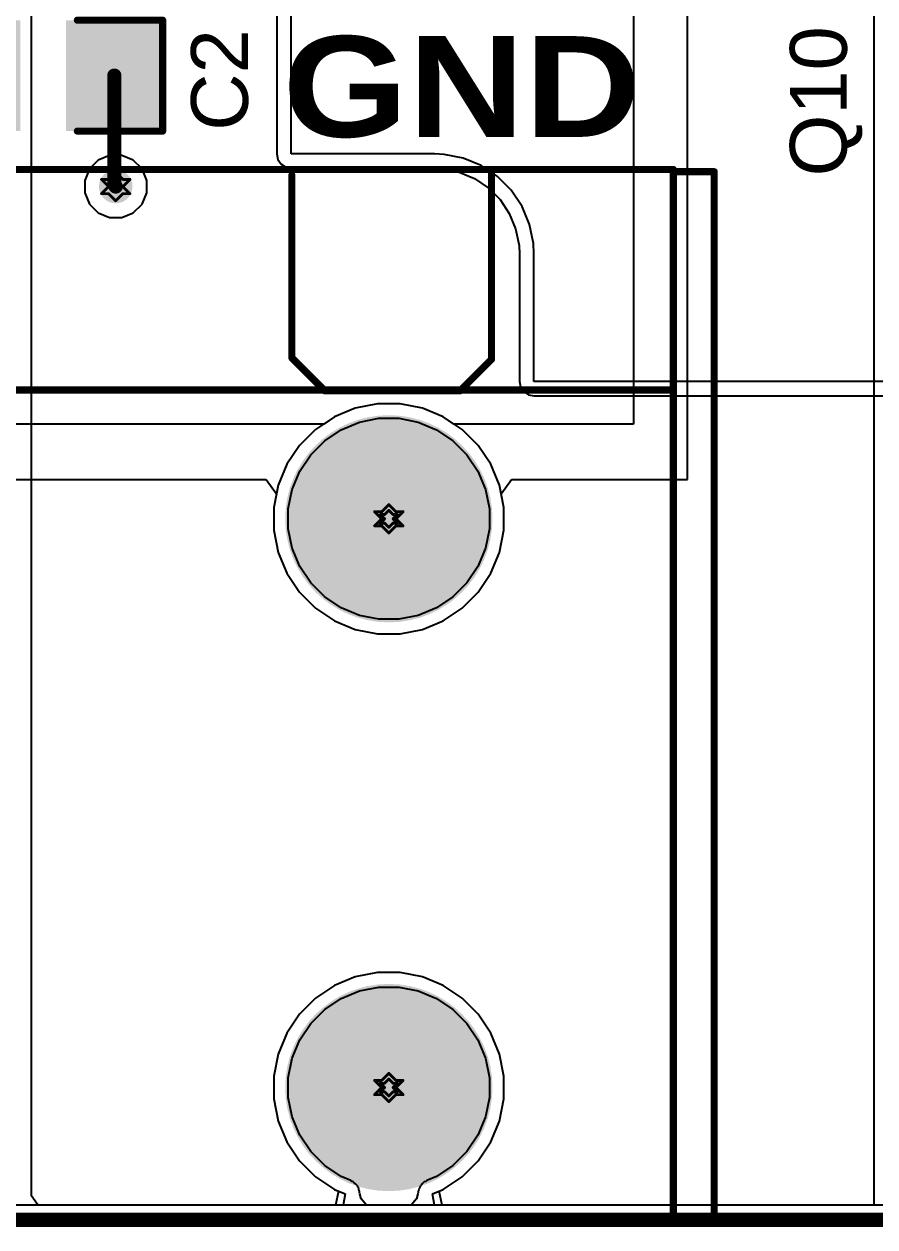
# Model space of a CAD drawing. Header units: inches. Extents: x 24 to 500, y 68 to 269.
# Drawn here: x 361.61 to 376.8, y 68.08 to 89.57 of the extents above; entities that cross this region are included whole.
import ezdxf

# ---------------------------------------------------------------- set-up
doc = ezdxf.new("R2010")
doc.units = ezdxf.units.IN
for name, color, linetype in [('Board Outline', 216, 'Continuous'), ('Bottom Layer', 5, 'Continuous'), ('Bottom Solder', 6, 'Continuous'), ('Drill Drawing', 1, 'Continuous'), ('Layer 1', 16, 'Continuous'), ('Layer 2', 76, 'Continuous'), ('Multi-Layer', 9, 'Continuous'), ('Pad Holes', 156, 'Continuous'), ('Top Layer', 1, 'Continuous'), ('Top Overlay', 2, 'Continuous'), ('Top Paste', 8, 'Continuous'), ('Top Solder', 216, 'Continuous'), ('Via Holes', 16, 'Continuous')]:
    doc.layers.add(name, color=color, linetype=linetype)
doc.styles.add('Arial', font='', dxfattribs={"height": 0.2})
doc.styles.add('Arial Black_Bold', font='', dxfattribs={"height": 0.2})
doc.styles.get('Arial').set_extended_font_data('Arial')
doc.styles.get('Arial Black_Bold').set_extended_font_data('Arial Black', bold=True)

# ---------------------------------------------------------------- blocks, each defined once
blk = doc.blocks.new('DB135_10_16_2P_GN_P_187')
at = {"layer": 'Bottom Layer'}
h = blk.add_hatch(color=5, dxfattribs=at)
edge = h.paths.add_edge_path()
edge.add_arc((-5.08, 5.08), 1.8, 0, 360)
h = blk.add_hatch(color=5, dxfattribs=at)
edge = h.paths.add_edge_path()
edge.add_arc((5.08, 5.08), 1.8, 0, 360)
h = blk.add_hatch(color=5, dxfattribs=at)
edge = h.paths.add_edge_path()
edge.add_arc((-5.08, -5.08), 1.8, 0, 360)
h = blk.add_hatch(color=5, dxfattribs=at)
edge = h.paths.add_edge_path()
edge.add_arc((5.08, -5.08), 1.8, 0, 360)
at = {"layer": 'Bottom Solder'}
h = blk.add_hatch(color=6, dxfattribs=at)
edge = h.paths.add_edge_path()
edge.add_arc((-5.08, 5.08), 1.851, 0, 360)
h = blk.add_hatch(color=6, dxfattribs=at)
edge = h.paths.add_edge_path()
edge.add_arc((5.08, 5.08), 1.851, 0, 360)
h = blk.add_hatch(color=6, dxfattribs=at)
edge = h.paths.add_edge_path()
edge.add_arc((-5.08, -5.08), 1.851, 0, 360)
h = blk.add_hatch(color=6, dxfattribs=at)
edge = h.paths.add_edge_path()
edge.add_arc((5.08, -5.08), 1.851, 0, 360)
at = {"layer": 'Layer 1'}
h = blk.add_hatch(color=16, dxfattribs=at)
edge = h.paths.add_edge_path()
edge.add_arc((-5.08, 5.08), 1.8, 0, 360)
h = blk.add_hatch(color=16, dxfattribs=at)
edge = h.paths.add_edge_path()
edge.add_arc((5.08, 5.08), 1.8, 0, 360)
h = blk.add_hatch(color=16, dxfattribs=at)
edge = h.paths.add_edge_path()
edge.add_arc((-5.08, -5.08), 1.8, 0, 360)
h = blk.add_hatch(color=16, dxfattribs=at)
edge = h.paths.add_edge_path()
edge.add_arc((5.08, -5.08), 1.8, 0, 360)
at = {"layer": 'Layer 2'}
h = blk.add_hatch(color=76, dxfattribs=at)
edge = h.paths.add_edge_path()
edge.add_arc((-5.08, 5.08), 1.8, 0, 360)
h = blk.add_hatch(color=76, dxfattribs=at)
edge = h.paths.add_edge_path()
edge.add_arc((5.08, 5.08), 1.8, 0, 360)
h = blk.add_hatch(color=76, dxfattribs=at)
edge = h.paths.add_edge_path()
edge.add_arc((-5.08, -5.08), 1.8, 0, 360)
h = blk.add_hatch(color=76, dxfattribs=at)
edge = h.paths.add_edge_path()
edge.add_arc((5.08, -5.08), 1.8, 0, 360)
at = {"layer": 'Multi-Layer'}
h = blk.add_hatch(color=9, dxfattribs=at)
edge = h.paths.add_edge_path()
edge.add_arc((-5.08, 5.08), 1.8, 0, 360)
h = blk.add_hatch(color=9, dxfattribs=at)
edge = h.paths.add_edge_path()
edge.add_arc((5.08, 5.08), 1.8, 0, 360)
h = blk.add_hatch(color=9, dxfattribs=at)
edge = h.paths.add_edge_path()
edge.add_arc((-5.08, -5.08), 1.8, 0, 360)
h = blk.add_hatch(color=9, dxfattribs=at)
edge = h.paths.add_edge_path()
edge.add_arc((5.08, -5.08), 1.8, 0, 360)
at = {"layer": 'Pad Holes'}
h = blk.add_hatch(color=7, dxfattribs=at)
edge = h.paths.add_edge_path()
edge.add_arc((-5.08, 5.08), 1.2, 0, 360)
h = blk.add_hatch(color=7, dxfattribs=at)
edge = h.paths.add_edge_path()
edge.add_arc((5.08, 5.08), 1.2, 0, 360)
h = blk.add_hatch(color=7, dxfattribs=at)
edge = h.paths.add_edge_path()
edge.add_arc((-5.08, -5.08), 1.2, 0, 360)
h = blk.add_hatch(color=7, dxfattribs=at)
edge = h.paths.add_edge_path()
edge.add_arc((5.08, -5.08), 1.2, 0, 360)
at = {"layer": 'Top Layer'}
h = blk.add_hatch(color=1, dxfattribs=at)
edge = h.paths.add_edge_path()
edge.add_arc((-5.08, 5.08), 1.8, 0, 360)
h = blk.add_hatch(color=1, dxfattribs=at)
edge = h.paths.add_edge_path()
edge.add_arc((5.08, 5.08), 1.8, 0, 360)
h = blk.add_hatch(color=1, dxfattribs=at)
edge = h.paths.add_edge_path()
edge.add_arc((-5.08, -5.08), 1.8, 0, 360)
h = blk.add_hatch(color=1, dxfattribs=at)
edge = h.paths.add_edge_path()
edge.add_arc((5.08, -5.08), 1.8, 0, 360)
at = {"layer": 'Top Solder'}
h = blk.add_hatch(color=216, dxfattribs=at)
edge = h.paths.add_edge_path()
edge.add_arc((-5.08, 5.08), 1.851, 0, 360)
h = blk.add_hatch(color=216, dxfattribs=at)
edge = h.paths.add_edge_path()
edge.add_arc((5.08, 5.08), 1.851, 0, 360)
h = blk.add_hatch(color=216, dxfattribs=at)
edge = h.paths.add_edge_path()
edge.add_arc((-5.08, -5.08), 1.851, 0, 360)
h = blk.add_hatch(color=216, dxfattribs=at)
edge = h.paths.add_edge_path()
edge.add_arc((5.08, -5.08), 1.851, 0, 360)
at = {"layer": 'Top Overlay'}
for points in [[(-10.89, 7.38, 0.127, 0.127, 0), (-10.89, -11.28, 0.127, 0.127, 0)], [(-10.16, 7.38, 0.127, 0.127, 0), (-10.89, 7.38, 0.127, 0.127, 0)], [(10.16, 7.38, 0.127, 0.127, 0), (-10.16, 7.38, 0.127, 0.127, 0)], [(-10.16, 7.38, 0.127, 0.127, 0), (-10.16, -11.32, 0.127, 0.127, 0)], [(10.16, 7.38, 0.127, 0.127, 0), (10.16, -11.32, 0.127, 0.127, 0)], [(-6.35, -7.366, 0.127, 0.127, 0), (-6.914, -7.93, 0.127, 0.127, 0)], [(-3.937, -7.366, 0.127, 0.127, 0), (-6.35, -7.366, 0.127, 0.127, 0)], [(-3.348, -7.955, 0.127, 0.127, 0), (-3.937, -7.366, 0.127, 0.127, 0)], [(3.81, -7.366, 0.127, 0.127, 0), (3.246, -7.93, 0.127, 0.127, 0)], [(6.223, -7.366, 0.127, 0.127, 0), (3.81, -7.366, 0.127, 0.127, 0)], [(6.812, -7.955, 0.127, 0.127, 0), (6.223, -7.366, 0.127, 0.127, 0)], [(10.16, -7.38, 0.127, 0.127, 0), (-10.16, -7.38, 0.127, 0.127, 0)], [(-6.914, -7.93, 0.127, 0.127, 0), (-6.914, -11.321, 0.127, 0.127, 0)], [(-3.348, -7.955, 0.127, 0.127, 0), (-3.348, -11.217, 0.127, 0.127, 0)], [(3.246, -7.93, 0.127, 0.127, 0), (3.246, -11.321, 0.127, 0.127, 0)], [(6.812, -7.955, 0.127, 0.127, 0), (6.812, -11.217, 0.127, 0.127, 0)], [(6.914, -11.321, 0.127, 0.127, 0), (6.812, -11.217, 0.127, 0.127, 0)], [(-10.2, -11.28, 0.127, 0.127, 0), (-10.89, -11.28, 0.127, 0.127, 0)], [(10.16, -11.32, 0.127, 0.127, 0), (-10.16, -11.32, 0.127, 0.127, 0)]]:
    blk.add_lwpolyline(points, format="xyseb", dxfattribs=at)
for points in [[(-10.922, 7.38, 0.0635, 0.0635, 1), (-10.858, 7.38, 0.0635, 0.0635, 1)], [(-10.922, 7.38, 0.0635, 0.0635, 1), (-10.858, 7.38, 0.0635, 0.0635, 1)], [(-10.192, 7.38, 0.0635, 0.0635, 1), (-10.128, 7.38, 0.0635, 0.0635, 1)], [(-10.192, 7.38, 0.0635, 0.0635, 1), (-10.128, 7.38, 0.0635, 0.0635, 1)], [(-10.192, 7.38, 0.0635, 0.0635, 1), (-10.128, 7.38, 0.0635, 0.0635, 1)], [(10.128, 7.38, 0.0635, 0.0635, 1), (10.192, 7.38, 0.0635, 0.0635, 1)], [(10.128, 7.38, 0.0635, 0.0635, 1), (10.192, 7.38, 0.0635, 0.0635, 1)], [(-6.382, -7.366, 0.0635, 0.0635, 1), (-6.318, -7.366, 0.0635, 0.0635, 1)], [(-6.382, -7.366, 0.0635, 0.0635, 1), (-6.318, -7.366, 0.0635, 0.0635, 1)], [(-3.969, -7.366, 0.0635, 0.0635, 1), (-3.905, -7.366, 0.0635, 0.0635, 1)], [(-3.969, -7.366, 0.0635, 0.0635, 1), (-3.905, -7.366, 0.0635, 0.0635, 1)], [(3.778, -7.366, 0.0635, 0.0635, 1), (3.842, -7.366, 0.0635, 0.0635, 1)], [(3.778, -7.366, 0.0635, 0.0635, 1), (3.842, -7.366, 0.0635, 0.0635, 1)], [(6.191, -7.366, 0.0635, 0.0635, 1), (6.255, -7.366, 0.0635, 0.0635, 1)], [(6.191, -7.366, 0.0635, 0.0635, 1), (6.255, -7.366, 0.0635, 0.0635, 1)], [(-10.192, -7.38, 0.0635, 0.0635, 1), (-10.128, -7.38, 0.0635, 0.0635, 1)], [(10.128, -7.38, 0.0635, 0.0635, 1), (10.192, -7.38, 0.0635, 0.0635, 1)], [(-6.946, -7.93, 0.0635, 0.0635, 1), (-6.882, -7.93, 0.0635, 0.0635, 1)], [(-6.946, -7.93, 0.0635, 0.0635, 1), (-6.882, -7.93, 0.0635, 0.0635, 1)], [(-3.379, -7.955, 0.0635, 0.0635, 1), (-3.316, -7.955, 0.0635, 0.0635, 1)], [(-3.379, -7.955, 0.0635, 0.0635, 1), (-3.316, -7.955, 0.0635, 0.0635, 1)], [(3.214, -7.93, 0.0635, 0.0635, 1), (3.278, -7.93, 0.0635, 0.0635, 1)], [(3.214, -7.93, 0.0635, 0.0635, 1), (3.278, -7.93, 0.0635, 0.0635, 1)], [(6.781, -7.955, 0.0635, 0.0635, 1), (6.844, -7.955, 0.0635, 0.0635, 1)], [(6.781, -7.955, 0.0635, 0.0635, 1), (6.844, -7.955, 0.0635, 0.0635, 1)], [(-3.379, -11.217, 0.0635, 0.0635, 1), (-3.316, -11.217, 0.0635, 0.0635, 1)], [(6.781, -11.217, 0.0635, 0.0635, 1), (6.844, -11.217, 0.0635, 0.0635, 1)], [(6.781, -11.217, 0.0635, 0.0635, 1), (6.844, -11.217, 0.0635, 0.0635, 1)], [(-10.922, -11.28, 0.0635, 0.0635, 1), (-10.858, -11.28, 0.0635, 0.0635, 1)], [(-10.922, -11.28, 0.0635, 0.0635, 1), (-10.858, -11.28, 0.0635, 0.0635, 1)], [(-10.232, -11.28, 0.0635, 0.0635, 1), (-10.168, -11.28, 0.0635, 0.0635, 1)], [(-10.192, -11.32, 0.0635, 0.0635, 1), (-10.128, -11.32, 0.0635, 0.0635, 1)], [(-10.192, -11.32, 0.0635, 0.0635, 1), (-10.128, -11.32, 0.0635, 0.0635, 1)], [(-6.946, -11.321, 0.0635, 0.0635, 1), (-6.882, -11.321, 0.0635, 0.0635, 1)], [(3.214, -11.321, 0.0635, 0.0635, 1), (3.278, -11.321, 0.0635, 0.0635, 1)], [(6.882, -11.321, 0.0635, 0.0635, 1), (6.946, -11.321, 0.0635, 0.0635, 1)], [(10.128, -11.32, 0.0635, 0.0635, 1), (10.192, -11.32, 0.0635, 0.0635, 1)], [(10.128, -11.32, 0.0635, 0.0635, 1), (10.192, -11.32, 0.0635, 0.0635, 1)]]:
    blk.add_lwpolyline(points, format="xyseb", close=True, dxfattribs=at)
blk = doc.blocks.new('C___1206_268')
at = {"layer": 'Top Layer'}
for points in [[(-2.032, 0.889), (-0.508, 0.889), (-0.508, -0.889), (-2.032, -0.889)], [(0.508, 0.889), (2.032, 0.889), (2.032, -0.889), (0.508, -0.889)]]:
    blk.add_hatch(color=1, dxfattribs=at).paths.add_polyline_path(points)
at = {"layer": 'Top Paste'}
for points in [[(-2.032, 0.889), (-0.508, 0.889), (-0.508, -0.889), (-2.032, -0.889)], [(0.508, 0.889), (2.032, 0.889), (2.032, -0.889), (0.508, -0.889)]]:
    blk.add_hatch(color=8, dxfattribs=at).paths.add_polyline_path(points)
at = {"layer": 'Top Solder'}
for points in [[(-2.1336, 0.9906), (-0.4064, 0.9906), (-0.4064, -0.9906), (-2.1336, -0.9906)], [(0.4064, 0.9906), (2.1336, 0.9906), (2.1336, -0.9906), (0.4064, -0.9906)]]:
    blk.add_hatch(color=216, dxfattribs=at).paths.add_polyline_path(points)
at = {"layer": 'Top Overlay'}
for points in [[(-2.1336, 0.9906, 0.127, 0.127, 0), (-2.1336, -0.9906, 0.127, 0.127, 0)], [(-0.6096, 0.9906, 0.127, 0.127, 0), (-2.1336, 0.9906, 0.127, 0.127, 0)], [(2.1336, 0.9906, 0.127, 0.127, 0), (0.6096, 0.9906, 0.127, 0.127, 0)], [(2.1336, 0.9906, 0.127, 0.127, 0), (2.1336, -0.9906, 0.127, 0.127, 0)], [(-0.6096, -0.9906, 0.127, 0.127, 0), (-2.1336, -0.9906, 0.127, 0.127, 0)], [(2.1336, -0.9906, 0.127, 0.127, 0), (0.6096, -0.9906, 0.127, 0.127, 0)]]:
    blk.add_lwpolyline(points, format="xyseb", dxfattribs=at)
for points in [[(-2.16535, 0.9906, 0.0635, 0.0635, 1), (-2.10185, 0.9906, 0.0635, 0.0635, 1)], [(-2.16535, 0.9906, 0.0635, 0.0635, 1), (-2.10185, 0.9906, 0.0635, 0.0635, 1)], [(-0.64135, 0.9906, 0.0635, 0.0635, 1), (-0.57785, 0.9906, 0.0635, 0.0635, 1)], [(0.57785, 0.9906, 0.0635, 0.0635, 1), (0.64135, 0.9906, 0.0635, 0.0635, 1)], [(2.10185, 0.9906, 0.0635, 0.0635, 1), (2.16535, 0.9906, 0.0635, 0.0635, 1)], [(2.10185, 0.9906, 0.0635, 0.0635, 1), (2.16535, 0.9906, 0.0635, 0.0635, 1)], [(-2.16535, -0.9906, 0.0635, 0.0635, 1), (-2.10185, -0.9906, 0.0635, 0.0635, 1)], [(-2.16535, -0.9906, 0.0635, 0.0635, 1), (-2.10185, -0.9906, 0.0635, 0.0635, 1)], [(-0.64135, -0.9906, 0.0635, 0.0635, 1), (-0.57785, -0.9906, 0.0635, 0.0635, 1)], [(0.57785, -0.9906, 0.0635, 0.0635, 1), (0.64135, -0.9906, 0.0635, 0.0635, 1)], [(2.10185, -0.9906, 0.0635, 0.0635, 1), (2.16535, -0.9906, 0.0635, 0.0635, 1)], [(2.10185, -0.9906, 0.0635, 0.0635, 1), (2.16535, -0.9906, 0.0635, 0.0635, 1)]]:
    blk.add_lwpolyline(points, format="xyseb", close=True, dxfattribs=at)

msp = doc.modelspace()

# ---------------------------------------------------------------- hatches: boundary and pattern name
at = {"layer": 'Bottom Layer'}
h = msp.add_hatch(color=5, dxfattribs=at)
edge = h.paths.add_edge_path()
edge.add_arc((363.245, 86.665), 0.3, 0, 360)
at = {"layer": 'Layer 1'}
h = msp.add_hatch(color=16, dxfattribs=at)
edge = h.paths.add_edge_path()
edge.add_arc((363.245, 86.665), 0.3, 0, 360)
at = {"layer": 'Layer 2'}
h = msp.add_hatch(color=76, dxfattribs=at)
edge = h.paths.add_edge_path()
edge.add_arc((363.245, 86.665), 0.3, 0, 360)
at = {"layer": 'Top Layer'}
h = msp.add_hatch(color=1, dxfattribs=at)
edge = h.paths.add_edge_path()
edge.add_arc((363.245, 86.665), 0.3, 0, 360)
at = {"layer": 'Via Holes'}
h = msp.add_hatch(color=7, dxfattribs=at)
edge = h.paths.add_edge_path()
edge.add_arc((363.245, 86.665), 0.15, 0, 360)

# ---------------------------------------------------------------- linework, layer by layer
at = {"layer": 'Board Outline'}
msp.add_lwpolyline([(251.07, 68.207, 0.254, 0.254, 0), (384.87, 68.207, 0.254, 0.254, 0)], format="xyseb", dxfattribs=at)
at = {"layer": 'Bottom Layer'}
for p, q in [((376.784, 102.772), (376.784, 68.466)), ((362.932, 87.134), (362.776, 86.979)), ((363.135, 87.219), (362.932, 87.134)), ((363.356, 87.219), (363.135, 87.219)), ((363.559, 87.134), (363.356, 87.219)), ((363.715, 86.979), (363.559, 87.134)), ((362.776, 86.979), (362.691, 86.775)), ((363.799, 86.775), (363.715, 86.979)), ((362.691, 86.775), (362.691, 86.555)), ((363.799, 86.555), (363.799, 86.775)), ((362.691, 86.555), (362.776, 86.351)), ((363.715, 86.351), (363.799, 86.555)), ((362.776, 86.351), (362.932, 86.195)), ((362.932, 86.195), (363.135, 86.111)), ((363.356, 86.111), (363.559, 86.195)), ((363.559, 86.195), (363.715, 86.351)), ((363.135, 86.111), (363.356, 86.111)), ((367.92, 82.784), (367.523, 82.705)), ((368.325, 82.784), (367.92, 82.784)), ((368.721, 82.705), (368.325, 82.784)), ((367.149, 82.55), (366.813, 82.325)), ((367.523, 82.705), (367.149, 82.55)), ((367.599, 82.456), (367.945, 82.525)), ((367.945, 82.525), (368.299, 82.525)), ((368.299, 82.525), (368.646, 82.456)), ((369.095, 82.55), (368.721, 82.705)), ((369.432, 82.325), (369.095, 82.55)), ((366.813, 82.325), (366.527, 82.039)), ((366.978, 82.124), (367.272, 82.32)), ((367.272, 82.32), (367.599, 82.456)), ((368.646, 82.456), (368.972, 82.32)), ((368.972, 82.32), (369.266, 82.124)), ((369.718, 82.039), (369.432, 82.325)), ((366.728, 81.874), (366.978, 82.124)), ((369.266, 82.124), (369.516, 81.874)), ((366.527, 82.039), (366.302, 81.703)), ((366.531, 81.58), (366.728, 81.874)), ((369.516, 81.874), (369.713, 81.58)), ((369.942, 81.703), (369.718, 82.039)), ((366.302, 81.703), (366.147, 81.329)), ((370.097, 81.329), (369.942, 81.703)), ((366.396, 81.253), (366.531, 81.58)), ((369.713, 81.58), (369.848, 81.253)), ((366.147, 81.329), (366.068, 80.932)), ((366.327, 80.906), (366.396, 81.253)), ((369.848, 81.253), (369.917, 80.906)), ((370.176, 80.932), (370.097, 81.329)), ((366.068, 80.932), (366.068, 80.527)), ((366.327, 80.553), (366.327, 80.906)), ((369.917, 80.906), (369.917, 80.553)), ((370.176, 80.527), (370.176, 80.932)), ((366.068, 80.527), (366.147, 80.13)), ((366.396, 80.206), (366.327, 80.553)), ((369.917, 80.553), (369.848, 80.206)), ((370.097, 80.13), (370.176, 80.527)), ((366.531, 79.879), (366.396, 80.206)), ((369.848, 80.206), (369.713, 79.879)), ((366.147, 80.13), (366.302, 79.757)), ((369.942, 79.757), (370.097, 80.13)), ((366.302, 79.757), (366.527, 79.42)), ((366.728, 79.585), (366.531, 79.879)), ((369.713, 79.879), (369.516, 79.585)), ((369.718, 79.42), (369.942, 79.757)), ((366.978, 79.335), (366.728, 79.585)), ((369.516, 79.585), (369.266, 79.335)), ((366.527, 79.42), (366.813, 79.134)), ((367.272, 79.139), (366.978, 79.335)), ((369.266, 79.335), (368.972, 79.139)), ((369.432, 79.134), (369.718, 79.42)), ((366.813, 79.134), (367.149, 78.909)), ((367.599, 79.004), (367.272, 79.139)), ((368.972, 79.139), (368.646, 79.004)), ((369.095, 78.909), (369.432, 79.134)), ((367.149, 78.909), (367.523, 78.755)), ((367.945, 78.935), (367.599, 79.004)), ((368.299, 78.935), (367.945, 78.935)), ((368.646, 79.004), (368.299, 78.935)), ((368.721, 78.755), (369.095, 78.909)), ((367.523, 78.755), (367.92, 78.676)), ((367.92, 78.676), (368.325, 78.676)), ((368.325, 78.676), (368.721, 78.755)), ((367.523, 72.545), (367.149, 72.39)), ((367.92, 72.624), (367.523, 72.545)), ((368.325, 72.624), (367.92, 72.624)), ((368.721, 72.545), (368.325, 72.624)), ((369.095, 72.39), (368.721, 72.545)), ((367.149, 72.39), (366.813, 72.165)), ((367.272, 72.16), (367.599, 72.296)), ((367.599, 72.296), (367.945, 72.365)), ((367.945, 72.365), (368.299, 72.365)), ((368.299, 72.365), (368.646, 72.296)), ((368.646, 72.296), (368.972, 72.16)), ((369.432, 72.165), (369.095, 72.39)), ((366.813, 72.165), (366.527, 71.879)), ((366.978, 71.964), (367.272, 72.16)), ((368.972, 72.16), (369.266, 71.964)), ((369.718, 71.879), (369.432, 72.165)), ((366.527, 71.879), (366.302, 71.543)), ((366.728, 71.714), (366.978, 71.964)), ((369.266, 71.964), (369.516, 71.714)), ((369.942, 71.543), (369.718, 71.879)), ((366.531, 71.42), (366.728, 71.714)), ((369.516, 71.714), (369.713, 71.42)), ((366.302, 71.543), (366.147, 71.169)), ((366.396, 71.093), (366.531, 71.42)), ((369.713, 71.42), (369.848, 71.093)), ((370.097, 71.169), (369.942, 71.543)), ((366.147, 71.169), (366.068, 70.772)), ((370.176, 70.772), (370.097, 71.169)), ((366.327, 70.746), (366.396, 71.093)), ((369.848, 71.093), (369.917, 70.746)), ((366.068, 70.772), (366.068, 70.367)), ((366.327, 70.393), (366.327, 70.746)), ((369.917, 70.746), (369.917, 70.393)), ((370.176, 70.367), (370.176, 70.772)), ((366.068, 70.367), (366.147, 69.97)), ((366.396, 70.046), (366.327, 70.393)), ((369.917, 70.393), (369.848, 70.046)), ((370.097, 69.97), (370.176, 70.367)), ((366.147, 69.97), (366.302, 69.597)), ((366.531, 69.719), (366.396, 70.046)), ((369.848, 70.046), (369.713, 69.719)), ((369.942, 69.597), (370.097, 69.97)), ((366.728, 69.425), (366.531, 69.719)), ((369.713, 69.719), (369.516, 69.425)), ((366.302, 69.597), (366.527, 69.26)), ((366.978, 69.175), (366.728, 69.425)), ((369.516, 69.425), (369.266, 69.175)), ((369.718, 69.26), (369.942, 69.597)), ((366.527, 69.26), (366.813, 68.974)), ((369.432, 68.974), (369.718, 69.26)), ((367.272, 68.979), (366.978, 69.175)), ((367.443, 68.908), (367.272, 68.979)), ((368.972, 68.979), (368.801, 68.908)), ((369.266, 69.175), (368.972, 68.979)), ((366.813, 68.974), (367.149, 68.749)), ((367.465, 68.894), (367.443, 68.908)), ((367.488, 68.884), (367.465, 68.894)), ((367.506, 68.866), (367.488, 68.884)), ((367.527, 68.852), (367.506, 68.866)), ((367.542, 68.83), (367.527, 68.852)), ((367.56, 68.812), (367.542, 68.83)), ((367.569, 68.789), (367.56, 68.812)), ((367.584, 68.768), (367.569, 68.789)), ((367.589, 68.743), (367.584, 68.768)), ((368.661, 68.768), (368.656, 68.743)), ((368.675, 68.789), (368.661, 68.768)), ((368.685, 68.812), (368.675, 68.789)), ((368.703, 68.83), (368.685, 68.812)), ((368.717, 68.852), (368.703, 68.83)), ((368.738, 68.866), (368.717, 68.852)), ((368.756, 68.884), (368.738, 68.866)), ((368.78, 68.894), (368.756, 68.884)), ((368.801, 68.908), (368.78, 68.894)), ((369.095, 68.749), (369.432, 68.974)), ((367.149, 68.749), (367.344, 68.669)), ((367.344, 68.669), (367.304, 68.466)), ((367.598, 68.719), (367.589, 68.743)), ((367.598, 68.694), (367.598, 68.719)), ((367.603, 68.669), (367.598, 68.694)), ((367.631, 68.579), (367.603, 68.669)), ((367.724, 68.466), (367.631, 68.579)), ((368.614, 68.579), (368.521, 68.466)), ((368.641, 68.669), (368.614, 68.579)), ((368.646, 68.694), (368.641, 68.669)), ((368.656, 68.743), (368.646, 68.719)), ((368.646, 68.719), (368.646, 68.694)), ((368.9, 68.669), (369.095, 68.749)), ((368.94, 68.466), (368.9, 68.669)), ((367.304, 68.466), (358.78, 68.466)), ((368.521, 68.466), (367.724, 68.466)), ((376.784, 68.466), (368.94, 68.466))]:
    msp.add_line(p, q, dxfattribs=at)
at = {"layer": 'Drill Drawing'}
for points in [[(362.991, 86.792, 0.0508, 0.0508, 0), (363.118, 86.665, 0.0508, 0.0508, 0)], [(362.991, 86.792, 0.0508, 0.0508, 0), (363.118, 86.792, 0.0508, 0.0508, 0)], [(363.118, 86.792, 0.0508, 0.0508, 0), (363.245, 86.919, 0.0508, 0.0508, 0)], [(363.245, 86.919, 0.0508, 0.0508, 0), (363.372, 86.792, 0.0508, 0.0508, 0)], [(363.372, 86.792, 0.0508, 0.0508, 0), (363.499, 86.792, 0.0508, 0.0508, 0)], [(363.372, 86.665, 0.0508, 0.0508, 0), (363.499, 86.792, 0.0508, 0.0508, 0)], [(362.991, 86.538, 0.0508, 0.0508, 0), (363.118, 86.665, 0.0508, 0.0508, 0)], [(363.372, 86.665, 0.0508, 0.0508, 0), (363.499, 86.538, 0.0508, 0.0508, 0)], [(362.991, 86.538, 0.0508, 0.0508, 0), (363.118, 86.538, 0.0508, 0.0508, 0)], [(363.118, 86.538, 0.0508, 0.0508, 0), (363.245, 86.411, 0.0508, 0.0508, 0)], [(363.245, 86.411, 0.0508, 0.0508, 0), (363.372, 86.538, 0.0508, 0.0508, 0)], [(363.372, 86.538, 0.0508, 0.0508, 0), (363.499, 86.538, 0.0508, 0.0508, 0)], [(367.868, 80.857, 0.0508, 0.0508, 0), (367.995, 80.73, 0.0508, 0.0508, 0)], [(367.868, 80.857, 0.0508, 0.0508, 0), (367.995, 80.857, 0.0508, 0.0508, 0)], [(367.97, 80.806, 0.0508, 0.0508, 0), (368.046, 80.73, 0.0508, 0.0508, 0)], [(367.97, 80.806, 0.0508, 0.0508, 0), (368.046, 80.806, 0.0508, 0.0508, 0)], [(367.995, 80.857, 0.0508, 0.0508, 0), (368.122, 80.984, 0.0508, 0.0508, 0)], [(368.046, 80.806, 0.0508, 0.0508, 0), (368.122, 80.882, 0.0508, 0.0508, 0)], [(368.122, 80.984, 0.0508, 0.0508, 0), (368.249, 80.857, 0.0508, 0.0508, 0)], [(368.122, 80.882, 0.0508, 0.0508, 0), (368.198, 80.806, 0.0508, 0.0508, 0)], [(368.198, 80.806, 0.0508, 0.0508, 0), (368.275, 80.806, 0.0508, 0.0508, 0)], [(368.198, 80.73, 0.0508, 0.0508, 0), (368.275, 80.806, 0.0508, 0.0508, 0)], [(368.249, 80.857, 0.0508, 0.0508, 0), (368.376, 80.857, 0.0508, 0.0508, 0)], [(368.249, 80.73, 0.0508, 0.0508, 0), (368.376, 80.857, 0.0508, 0.0508, 0)], [(367.868, 80.603, 0.0508, 0.0508, 0), (367.995, 80.73, 0.0508, 0.0508, 0)], [(367.868, 80.603, 0.0508, 0.0508, 0), (367.995, 80.603, 0.0508, 0.0508, 0)], [(367.97, 80.653, 0.0508, 0.0508, 0), (368.046, 80.73, 0.0508, 0.0508, 0)], [(367.97, 80.653, 0.0508, 0.0508, 0), (368.046, 80.653, 0.0508, 0.0508, 0)], [(367.995, 80.603, 0.0508, 0.0508, 0), (368.122, 80.476, 0.0508, 0.0508, 0)], [(368.046, 80.653, 0.0508, 0.0508, 0), (368.122, 80.577, 0.0508, 0.0508, 0)], [(368.122, 80.577, 0.0508, 0.0508, 0), (368.198, 80.653, 0.0508, 0.0508, 0)], [(368.122, 80.476, 0.0508, 0.0508, 0), (368.249, 80.603, 0.0508, 0.0508, 0)], [(368.198, 80.73, 0.0508, 0.0508, 0), (368.275, 80.653, 0.0508, 0.0508, 0)], [(368.198, 80.653, 0.0508, 0.0508, 0), (368.275, 80.653, 0.0508, 0.0508, 0)], [(368.249, 80.73, 0.0508, 0.0508, 0), (368.376, 80.603, 0.0508, 0.0508, 0)], [(368.249, 80.603, 0.0508, 0.0508, 0), (368.376, 80.603, 0.0508, 0.0508, 0)], [(367.868, 70.697, 0.0508, 0.0508, 0), (367.995, 70.57, 0.0508, 0.0508, 0)], [(367.868, 70.697, 0.0508, 0.0508, 0), (367.995, 70.697, 0.0508, 0.0508, 0)], [(367.995, 70.697, 0.0508, 0.0508, 0), (368.122, 70.824, 0.0508, 0.0508, 0)], [(368.046, 70.646, 0.0508, 0.0508, 0), (368.122, 70.722, 0.0508, 0.0508, 0)], [(368.122, 70.824, 0.0508, 0.0508, 0), (368.249, 70.697, 0.0508, 0.0508, 0)], [(368.122, 70.722, 0.0508, 0.0508, 0), (368.198, 70.646, 0.0508, 0.0508, 0)], [(368.249, 70.697, 0.0508, 0.0508, 0), (368.376, 70.697, 0.0508, 0.0508, 0)], [(368.249, 70.57, 0.0508, 0.0508, 0), (368.376, 70.697, 0.0508, 0.0508, 0)], [(367.868, 70.443, 0.0508, 0.0508, 0), (367.995, 70.57, 0.0508, 0.0508, 0)], [(367.97, 70.646, 0.0508, 0.0508, 0), (368.046, 70.57, 0.0508, 0.0508, 0)], [(367.97, 70.646, 0.0508, 0.0508, 0), (368.046, 70.646, 0.0508, 0.0508, 0)], [(367.97, 70.493, 0.0508, 0.0508, 0), (368.046, 70.57, 0.0508, 0.0508, 0)], [(367.97, 70.493, 0.0508, 0.0508, 0), (368.046, 70.493, 0.0508, 0.0508, 0)], [(368.046, 70.493, 0.0508, 0.0508, 0), (368.122, 70.417, 0.0508, 0.0508, 0)], [(368.122, 70.417, 0.0508, 0.0508, 0), (368.198, 70.493, 0.0508, 0.0508, 0)], [(368.198, 70.646, 0.0508, 0.0508, 0), (368.275, 70.646, 0.0508, 0.0508, 0)], [(368.198, 70.57, 0.0508, 0.0508, 0), (368.275, 70.646, 0.0508, 0.0508, 0)], [(368.198, 70.57, 0.0508, 0.0508, 0), (368.275, 70.493, 0.0508, 0.0508, 0)], [(368.198, 70.493, 0.0508, 0.0508, 0), (368.275, 70.493, 0.0508, 0.0508, 0)], [(368.249, 70.57, 0.0508, 0.0508, 0), (368.376, 70.443, 0.0508, 0.0508, 0)], [(367.868, 70.443, 0.0508, 0.0508, 0), (367.995, 70.443, 0.0508, 0.0508, 0)], [(367.995, 70.443, 0.0508, 0.0508, 0), (368.122, 70.316, 0.0508, 0.0508, 0)], [(368.122, 70.316, 0.0508, 0.0508, 0), (368.249, 70.443, 0.0508, 0.0508, 0)], [(368.249, 70.443, 0.0508, 0.0508, 0), (368.376, 70.443, 0.0508, 0.0508, 0)]]:
    msp.add_lwpolyline(points, format="xyseb", dxfattribs=at)
for points in [[(362.979, 86.792, 0.0254, 0.0254, 1), (363.004, 86.792, 0.0254, 0.0254, 1)], [(362.979, 86.792, 0.0254, 0.0254, 1), (363.004, 86.792, 0.0254, 0.0254, 1)], [(363.106, 86.792, 0.0254, 0.0254, 1), (363.131, 86.792, 0.0254, 0.0254, 1)], [(363.106, 86.792, 0.0254, 0.0254, 1), (363.131, 86.792, 0.0254, 0.0254, 1)], [(363.233, 86.919, 0.0254, 0.0254, 1), (363.258, 86.919, 0.0254, 0.0254, 1)], [(363.233, 86.919, 0.0254, 0.0254, 1), (363.258, 86.919, 0.0254, 0.0254, 1)], [(363.36, 86.792, 0.0254, 0.0254, 1), (363.385, 86.792, 0.0254, 0.0254, 1)], [(363.36, 86.792, 0.0254, 0.0254, 1), (363.385, 86.792, 0.0254, 0.0254, 1)], [(363.487, 86.792, 0.0254, 0.0254, 1), (363.512, 86.792, 0.0254, 0.0254, 1)], [(363.487, 86.792, 0.0254, 0.0254, 1), (363.512, 86.792, 0.0254, 0.0254, 1)], [(363.106, 86.665, 0.0254, 0.0254, 1), (363.131, 86.665, 0.0254, 0.0254, 1)], [(363.106, 86.665, 0.0254, 0.0254, 1), (363.131, 86.665, 0.0254, 0.0254, 1)], [(363.36, 86.665, 0.0254, 0.0254, 1), (363.385, 86.665, 0.0254, 0.0254, 1)], [(363.36, 86.665, 0.0254, 0.0254, 1), (363.385, 86.665, 0.0254, 0.0254, 1)], [(362.979, 86.538, 0.0254, 0.0254, 1), (363.004, 86.538, 0.0254, 0.0254, 1)], [(362.979, 86.538, 0.0254, 0.0254, 1), (363.004, 86.538, 0.0254, 0.0254, 1)], [(363.106, 86.538, 0.0254, 0.0254, 1), (363.131, 86.538, 0.0254, 0.0254, 1)], [(363.106, 86.538, 0.0254, 0.0254, 1), (363.131, 86.538, 0.0254, 0.0254, 1)], [(363.233, 86.411, 0.0254, 0.0254, 1), (363.258, 86.411, 0.0254, 0.0254, 1)], [(363.233, 86.411, 0.0254, 0.0254, 1), (363.258, 86.411, 0.0254, 0.0254, 1)], [(363.36, 86.538, 0.0254, 0.0254, 1), (363.385, 86.538, 0.0254, 0.0254, 1)], [(363.36, 86.538, 0.0254, 0.0254, 1), (363.385, 86.538, 0.0254, 0.0254, 1)], [(363.487, 86.538, 0.0254, 0.0254, 1), (363.512, 86.538, 0.0254, 0.0254, 1)], [(363.487, 86.538, 0.0254, 0.0254, 1), (363.512, 86.538, 0.0254, 0.0254, 1)], [(367.855, 80.857, 0.0254, 0.0254, 1), (367.881, 80.857, 0.0254, 0.0254, 1)], [(367.855, 80.857, 0.0254, 0.0254, 1), (367.881, 80.857, 0.0254, 0.0254, 1)], [(367.957, 80.806, 0.0254, 0.0254, 1), (367.983, 80.806, 0.0254, 0.0254, 1)], [(367.957, 80.806, 0.0254, 0.0254, 1), (367.983, 80.806, 0.0254, 0.0254, 1)], [(367.983, 80.857, 0.0254, 0.0254, 1), (368.008, 80.857, 0.0254, 0.0254, 1)], [(367.983, 80.857, 0.0254, 0.0254, 1), (368.008, 80.857, 0.0254, 0.0254, 1)], [(368.033, 80.806, 0.0254, 0.0254, 1), (368.059, 80.806, 0.0254, 0.0254, 1)], [(368.033, 80.806, 0.0254, 0.0254, 1), (368.059, 80.806, 0.0254, 0.0254, 1)], [(368.11, 80.984, 0.0254, 0.0254, 1), (368.135, 80.984, 0.0254, 0.0254, 1)], [(368.11, 80.984, 0.0254, 0.0254, 1), (368.135, 80.984, 0.0254, 0.0254, 1)], [(368.11, 80.882, 0.0254, 0.0254, 1), (368.135, 80.882, 0.0254, 0.0254, 1)], [(368.11, 80.882, 0.0254, 0.0254, 1), (368.135, 80.882, 0.0254, 0.0254, 1)], [(368.186, 80.806, 0.0254, 0.0254, 1), (368.211, 80.806, 0.0254, 0.0254, 1)], [(368.186, 80.806, 0.0254, 0.0254, 1), (368.211, 80.806, 0.0254, 0.0254, 1)], [(368.236, 80.857, 0.0254, 0.0254, 1), (368.262, 80.857, 0.0254, 0.0254, 1)], [(368.236, 80.857, 0.0254, 0.0254, 1), (368.262, 80.857, 0.0254, 0.0254, 1)], [(368.262, 80.806, 0.0254, 0.0254, 1), (368.287, 80.806, 0.0254, 0.0254, 1)], [(368.262, 80.806, 0.0254, 0.0254, 1), (368.287, 80.806, 0.0254, 0.0254, 1)], [(368.363, 80.857, 0.0254, 0.0254, 1), (368.389, 80.857, 0.0254, 0.0254, 1)], [(368.363, 80.857, 0.0254, 0.0254, 1), (368.389, 80.857, 0.0254, 0.0254, 1)], [(367.855, 80.603, 0.0254, 0.0254, 1), (367.881, 80.603, 0.0254, 0.0254, 1)], [(367.855, 80.603, 0.0254, 0.0254, 1), (367.881, 80.603, 0.0254, 0.0254, 1)], [(367.957, 80.653, 0.0254, 0.0254, 1), (367.983, 80.653, 0.0254, 0.0254, 1)], [(367.957, 80.653, 0.0254, 0.0254, 1), (367.983, 80.653, 0.0254, 0.0254, 1)], [(367.983, 80.73, 0.0254, 0.0254, 1), (368.008, 80.73, 0.0254, 0.0254, 1)], [(367.983, 80.73, 0.0254, 0.0254, 1), (368.008, 80.73, 0.0254, 0.0254, 1)], [(367.983, 80.603, 0.0254, 0.0254, 1), (368.008, 80.603, 0.0254, 0.0254, 1)], [(367.983, 80.603, 0.0254, 0.0254, 1), (368.008, 80.603, 0.0254, 0.0254, 1)], [(368.033, 80.73, 0.0254, 0.0254, 1), (368.059, 80.73, 0.0254, 0.0254, 1)], [(368.033, 80.73, 0.0254, 0.0254, 1), (368.059, 80.73, 0.0254, 0.0254, 1)], [(368.033, 80.653, 0.0254, 0.0254, 1), (368.059, 80.653, 0.0254, 0.0254, 1)], [(368.033, 80.653, 0.0254, 0.0254, 1), (368.059, 80.653, 0.0254, 0.0254, 1)], [(368.11, 80.577, 0.0254, 0.0254, 1), (368.135, 80.577, 0.0254, 0.0254, 1)], [(368.11, 80.577, 0.0254, 0.0254, 1), (368.135, 80.577, 0.0254, 0.0254, 1)], [(368.186, 80.73, 0.0254, 0.0254, 1), (368.211, 80.73, 0.0254, 0.0254, 1)], [(368.186, 80.73, 0.0254, 0.0254, 1), (368.211, 80.73, 0.0254, 0.0254, 1)], [(368.186, 80.653, 0.0254, 0.0254, 1), (368.211, 80.653, 0.0254, 0.0254, 1)], [(368.186, 80.653, 0.0254, 0.0254, 1), (368.211, 80.653, 0.0254, 0.0254, 1)], [(368.236, 80.73, 0.0254, 0.0254, 1), (368.262, 80.73, 0.0254, 0.0254, 1)], [(368.236, 80.73, 0.0254, 0.0254, 1), (368.262, 80.73, 0.0254, 0.0254, 1)], [(368.236, 80.603, 0.0254, 0.0254, 1), (368.262, 80.603, 0.0254, 0.0254, 1)], [(368.236, 80.603, 0.0254, 0.0254, 1), (368.262, 80.603, 0.0254, 0.0254, 1)], [(368.262, 80.653, 0.0254, 0.0254, 1), (368.287, 80.653, 0.0254, 0.0254, 1)], [(368.262, 80.653, 0.0254, 0.0254, 1), (368.287, 80.653, 0.0254, 0.0254, 1)], [(368.363, 80.603, 0.0254, 0.0254, 1), (368.389, 80.603, 0.0254, 0.0254, 1)], [(368.363, 80.603, 0.0254, 0.0254, 1), (368.389, 80.603, 0.0254, 0.0254, 1)], [(368.11, 80.476, 0.0254, 0.0254, 1), (368.135, 80.476, 0.0254, 0.0254, 1)], [(368.11, 80.476, 0.0254, 0.0254, 1), (368.135, 80.476, 0.0254, 0.0254, 1)], [(367.855, 70.697, 0.0254, 0.0254, 1), (367.881, 70.697, 0.0254, 0.0254, 1)], [(367.855, 70.697, 0.0254, 0.0254, 1), (367.881, 70.697, 0.0254, 0.0254, 1)], [(367.983, 70.697, 0.0254, 0.0254, 1), (368.008, 70.697, 0.0254, 0.0254, 1)], [(367.983, 70.697, 0.0254, 0.0254, 1), (368.008, 70.697, 0.0254, 0.0254, 1)], [(368.11, 70.824, 0.0254, 0.0254, 1), (368.135, 70.824, 0.0254, 0.0254, 1)], [(368.11, 70.824, 0.0254, 0.0254, 1), (368.135, 70.824, 0.0254, 0.0254, 1)], [(368.11, 70.722, 0.0254, 0.0254, 1), (368.135, 70.722, 0.0254, 0.0254, 1)], [(368.11, 70.722, 0.0254, 0.0254, 1), (368.135, 70.722, 0.0254, 0.0254, 1)], [(368.236, 70.697, 0.0254, 0.0254, 1), (368.262, 70.697, 0.0254, 0.0254, 1)], [(368.236, 70.697, 0.0254, 0.0254, 1), (368.262, 70.697, 0.0254, 0.0254, 1)], [(368.363, 70.697, 0.0254, 0.0254, 1), (368.389, 70.697, 0.0254, 0.0254, 1)], [(368.363, 70.697, 0.0254, 0.0254, 1), (368.389, 70.697, 0.0254, 0.0254, 1)], [(367.957, 70.646, 0.0254, 0.0254, 1), (367.983, 70.646, 0.0254, 0.0254, 1)], [(367.957, 70.646, 0.0254, 0.0254, 1), (367.983, 70.646, 0.0254, 0.0254, 1)], [(367.957, 70.493, 0.0254, 0.0254, 1), (367.983, 70.493, 0.0254, 0.0254, 1)], [(367.957, 70.493, 0.0254, 0.0254, 1), (367.983, 70.493, 0.0254, 0.0254, 1)], [(367.983, 70.57, 0.0254, 0.0254, 1), (368.008, 70.57, 0.0254, 0.0254, 1)], [(367.983, 70.57, 0.0254, 0.0254, 1), (368.008, 70.57, 0.0254, 0.0254, 1)], [(368.033, 70.646, 0.0254, 0.0254, 1), (368.059, 70.646, 0.0254, 0.0254, 1)], [(368.033, 70.646, 0.0254, 0.0254, 1), (368.059, 70.646, 0.0254, 0.0254, 1)], [(368.033, 70.57, 0.0254, 0.0254, 1), (368.059, 70.57, 0.0254, 0.0254, 1)], [(368.033, 70.57, 0.0254, 0.0254, 1), (368.059, 70.57, 0.0254, 0.0254, 1)], [(368.033, 70.493, 0.0254, 0.0254, 1), (368.059, 70.493, 0.0254, 0.0254, 1)], [(368.033, 70.493, 0.0254, 0.0254, 1), (368.059, 70.493, 0.0254, 0.0254, 1)], [(368.186, 70.646, 0.0254, 0.0254, 1), (368.211, 70.646, 0.0254, 0.0254, 1)], [(368.186, 70.646, 0.0254, 0.0254, 1), (368.211, 70.646, 0.0254, 0.0254, 1)], [(368.186, 70.57, 0.0254, 0.0254, 1), (368.211, 70.57, 0.0254, 0.0254, 1)], [(368.186, 70.57, 0.0254, 0.0254, 1), (368.211, 70.57, 0.0254, 0.0254, 1)], [(368.186, 70.493, 0.0254, 0.0254, 1), (368.211, 70.493, 0.0254, 0.0254, 1)], [(368.186, 70.493, 0.0254, 0.0254, 1), (368.211, 70.493, 0.0254, 0.0254, 1)], [(368.236, 70.57, 0.0254, 0.0254, 1), (368.262, 70.57, 0.0254, 0.0254, 1)], [(368.236, 70.57, 0.0254, 0.0254, 1), (368.262, 70.57, 0.0254, 0.0254, 1)], [(368.262, 70.646, 0.0254, 0.0254, 1), (368.287, 70.646, 0.0254, 0.0254, 1)], [(368.262, 70.646, 0.0254, 0.0254, 1), (368.287, 70.646, 0.0254, 0.0254, 1)], [(368.262, 70.493, 0.0254, 0.0254, 1), (368.287, 70.493, 0.0254, 0.0254, 1)], [(368.262, 70.493, 0.0254, 0.0254, 1), (368.287, 70.493, 0.0254, 0.0254, 1)], [(367.855, 70.443, 0.0254, 0.0254, 1), (367.881, 70.443, 0.0254, 0.0254, 1)], [(367.855, 70.443, 0.0254, 0.0254, 1), (367.881, 70.443, 0.0254, 0.0254, 1)], [(367.983, 70.443, 0.0254, 0.0254, 1), (368.008, 70.443, 0.0254, 0.0254, 1)], [(367.983, 70.443, 0.0254, 0.0254, 1), (368.008, 70.443, 0.0254, 0.0254, 1)], [(368.11, 70.417, 0.0254, 0.0254, 1), (368.135, 70.417, 0.0254, 0.0254, 1)], [(368.11, 70.417, 0.0254, 0.0254, 1), (368.135, 70.417, 0.0254, 0.0254, 1)], [(368.11, 70.316, 0.0254, 0.0254, 1), (368.135, 70.316, 0.0254, 0.0254, 1)], [(368.11, 70.316, 0.0254, 0.0254, 1), (368.135, 70.316, 0.0254, 0.0254, 1)], [(368.236, 70.443, 0.0254, 0.0254, 1), (368.262, 70.443, 0.0254, 0.0254, 1)], [(368.236, 70.443, 0.0254, 0.0254, 1), (368.262, 70.443, 0.0254, 0.0254, 1)], [(368.363, 70.443, 0.0254, 0.0254, 1), (368.389, 70.443, 0.0254, 0.0254, 1)], [(368.363, 70.443, 0.0254, 0.0254, 1), (368.389, 70.443, 0.0254, 0.0254, 1)]]:
    msp.add_lwpolyline(points, format="xyseb", close=True, dxfattribs=at)
at = {"layer": 'Layer 1'}
msp.add_line((385.115, 68.466), (358.914, 68.466), dxfattribs=at)
at = {"layer": 'Layer 2'}
for p, q in [((373.456, 81.432), (373.456, 115.033)), ((372.491, 97.617), (372.491, 82.423)), ((362.932, 87.134), (362.776, 86.979)), ((363.135, 87.219), (362.932, 87.134)), ((363.356, 87.219), (363.135, 87.219)), ((363.559, 87.134), (363.356, 87.219)), ((363.715, 86.979), (363.559, 87.134)), ((362.776, 86.979), (362.691, 86.775)), ((363.799, 86.775), (363.715, 86.979)), ((362.691, 86.775), (362.691, 86.555)), ((363.799, 86.555), (363.799, 86.775)), ((362.691, 86.555), (362.776, 86.351)), ((363.715, 86.351), (363.799, 86.555)), ((362.776, 86.351), (362.932, 86.195)), ((362.932, 86.195), (363.135, 86.111)), ((363.356, 86.111), (363.559, 86.195)), ((363.559, 86.195), (363.715, 86.351)), ((363.135, 86.111), (363.356, 86.111)), ((367.92, 82.784), (367.523, 82.705)), ((368.325, 82.784), (367.92, 82.784)), ((368.721, 82.705), (368.325, 82.784)), ((367.149, 82.55), (366.959, 82.423)), ((367.523, 82.705), (367.149, 82.55)), ((369.095, 82.55), (368.721, 82.705)), ((369.285, 82.423), (369.095, 82.55)), ((366.959, 82.423), (359.125, 82.423)), ((372.491, 82.423), (369.285, 82.423)), ((360.15, 81.432), (365.934, 81.432)), ((365.934, 81.432), (366.117, 81.178)), ((370.127, 81.178), (370.31, 81.432)), ((370.31, 81.432), (373.456, 81.432)), ((366.117, 81.178), (366.068, 80.932)), ((370.176, 80.932), (370.127, 81.178)), ((366.068, 80.932), (366.068, 80.527)), ((370.176, 80.527), (370.176, 80.932)), ((366.068, 80.527), (366.147, 80.13)), ((370.097, 80.13), (370.176, 80.527)), ((366.147, 80.13), (366.302, 79.757)), ((369.942, 79.757), (370.097, 80.13)), ((366.302, 79.757), (366.527, 79.42)), ((369.718, 79.42), (369.942, 79.757)), ((366.527, 79.42), (366.813, 79.134)), ((369.432, 79.134), (369.718, 79.42)), ((366.813, 79.134), (367.149, 78.909)), ((369.095, 78.909), (369.432, 79.134)), ((367.149, 78.909), (367.523, 78.755)), ((368.721, 78.755), (369.095, 78.909)), ((367.523, 78.755), (367.92, 78.676)), ((367.92, 78.676), (368.325, 78.676)), ((368.325, 78.676), (368.721, 78.755)), ((367.523, 72.545), (367.149, 72.39)), ((367.92, 72.624), (367.523, 72.545)), ((368.325, 72.624), (367.92, 72.624)), ((368.721, 72.545), (368.325, 72.624)), ((369.095, 72.39), (368.721, 72.545)), ((367.149, 72.39), (366.813, 72.165)), ((369.432, 72.165), (369.095, 72.39)), ((366.813, 72.165), (366.527, 71.879)), ((369.718, 71.879), (369.432, 72.165)), ((366.527, 71.879), (366.302, 71.543)), ((369.942, 71.543), (369.718, 71.879)), ((366.302, 71.543), (366.147, 71.169)), ((370.097, 71.169), (369.942, 71.543)), ((366.147, 71.169), (366.068, 70.772)), ((370.176, 70.772), (370.097, 71.169)), ((366.068, 70.772), (366.068, 70.367)), ((370.176, 70.367), (370.176, 70.772)), ((366.068, 70.367), (366.147, 69.97)), ((370.097, 69.97), (370.176, 70.367)), ((366.147, 69.97), (366.302, 69.597)), ((369.942, 69.597), (370.097, 69.97)), ((366.302, 69.597), (366.527, 69.26)), ((369.718, 69.26), (369.942, 69.597)), ((366.527, 69.26), (366.813, 68.974)), ((369.432, 68.974), (369.718, 69.26)), ((366.813, 68.974), (367.149, 68.749)), ((369.095, 68.749), (369.432, 68.974)), ((367.149, 68.749), (367.221, 68.72)), ((367.221, 68.72), (367.171, 68.466)), ((369.023, 68.72), (369.095, 68.749)), ((369.074, 68.466), (369.023, 68.72)), ((367.171, 68.466), (358.914, 68.466)), ((385.115, 68.466), (369.074, 68.466))]:
    msp.add_line(p, q, dxfattribs=at)
at = {"layer": 'Top Layer'}
for p, q in [((361.739, 68.656), (361.739, 93.902)), ((366.121, 93.902), (366.121, 87.249)), ((366.38, 87.249), (366.38, 93.902)), ((366.121, 87.249), (366.141, 87.15)), ((368.935, 87.249), (366.38, 87.249)), ((369.109, 87.24), (368.935, 87.249)), ((366.141, 87.15), (366.197, 87.066)), ((366.197, 87.066), (366.281, 87.01)), ((369.451, 87.172), (369.109, 87.24)), ((369.773, 87.039), (369.451, 87.172)), ((370.063, 86.845), (369.773, 87.039)), ((366.281, 87.01), (366.38, 86.99)), ((366.38, 86.99), (368.929, 86.99)), ((368.929, 86.99), (369.077, 86.983)), ((369.077, 86.983), (369.376, 86.923)), ((369.376, 86.923), (369.65, 86.81)), ((370.309, 86.599), (370.063, 86.845)), ((369.65, 86.81), (369.898, 86.644)), ((369.898, 86.644), (370.108, 86.434)), ((370.503, 86.309), (370.309, 86.599)), ((370.108, 86.434), (370.274, 86.186)), ((370.274, 86.186), (370.387, 85.912)), ((370.636, 85.987), (370.503, 86.309)), ((370.704, 85.645), (370.636, 85.987)), ((370.387, 85.912), (370.447, 85.613)), ((370.447, 85.613), (370.454, 85.465)), ((370.713, 85.471), (370.704, 85.645)), ((370.454, 85.465), (370.454, 83.185)), ((370.713, 83.185), (370.713, 85.471)), ((370.454, 83.185), (370.474, 83.086)), ((384.424, 83.185), (370.713, 83.185)), ((370.474, 83.086), (370.53, 83.002)), ((370.53, 83.002), (370.614, 82.946)), ((370.614, 82.946), (370.713, 82.926)), ((370.713, 82.926), (384.424, 82.926)), ((361.736, 68.643), (361.739, 68.656)), ((361.847, 68.479), (361.736, 68.643)), ((361.869, 68.466), (361.847, 68.479)), ((385.115, 68.466), (361.869, 68.466))]:
    msp.add_line(p, q, dxfattribs=at)
for points in [[(363.22, 86.726, 0.254, 0.254, 0), (363.22, 88.646, 0.254, 0.254, 0)], [(363.245, 86.665, 0.254, 0.254, -0.198912), (363.22, 86.726, 0.254, 0.254, 0)]]:
    msp.add_lwpolyline(points, format="xyseb", dxfattribs=at)
for points in [[(363.156, 88.646, 0.127, 0.127, 1), (363.284, 88.646, 0.127, 0.127, 1)], [(363.156, 86.726, 0.127, 0.127, 1), (363.284, 86.726, 0.127, 0.127, 1)], [(363.156, 86.726, 0.127, 0.127, 1), (363.284, 86.726, 0.127, 0.127, 1)], [(363.182, 86.665, 0.127, 0.127, 1), (363.309, 86.665, 0.127, 0.127, 1)]]:
    msp.add_lwpolyline(points, format="xyseb", close=True, dxfattribs=at)

# ---------------------------------------------------------------- block references
at = {"rotation": 180}
for name, p in [('C___1206_268', (361.95, 88.646)), ('DB135_10_16_2P_GN_P_187', (363.042, 75.65))]:
    msp.add_blockref(name, p, dxfattribs=at)

# ---------------------------------------------------------------- texts
at = {"layer": 'Top Overlay'}
for s, height, rotation, style, p in [('C2', 1.016, 90, 'Arial', (365.606, 87.661)), ('Q10', 1.016, 90, 'Arial', (376.301, 86.846)), ('GND', 1.8, 360, 'Arial Black_Bold', (366.227, 87.552))]:
    msp.add_text(s, height=height, rotation=rotation, dxfattribs=dict(at, style=style)).set_placement(p)

doc.saveas('drawing.dxf')
